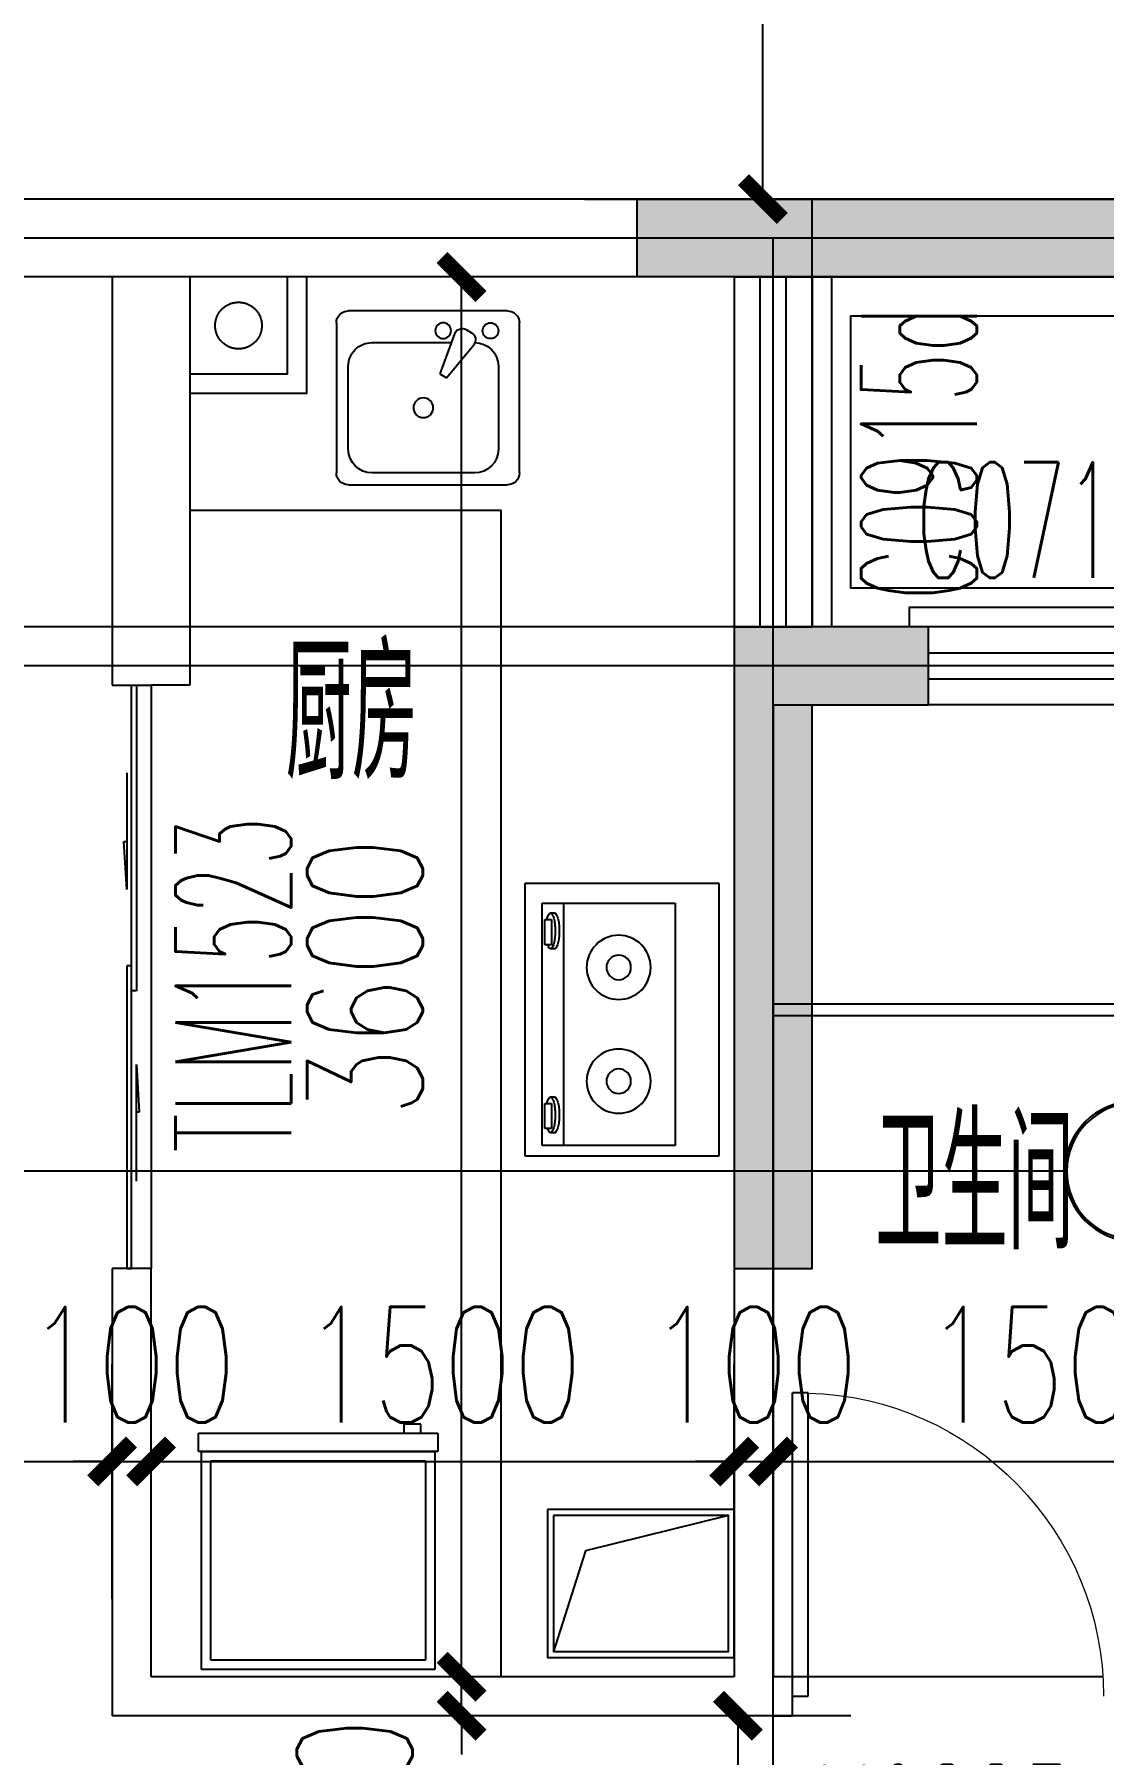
# Model space of a CAD drawing. Extents: x -59851 to 653804, y -249523 to 437614.
# Drawn here: x -2214 to 536, y 74206 to 78629 of the extents above; entities that cross this region are included whole.
import ezdxf

# ---------------------------------------------------------------- set-up
doc = ezdxf.new("R2010")
doc.units = 0
doc.header["$LTSCALE"] = 1000
doc.header["$MEASUREMENT"] = 0
doc.linetypes.add('CONTINOUS', pattern=[0])
doc.linetypes.add('PS', pattern=[3200, 1500, -200, 1500])
for name, color, linetype in [('A-Lvtry（卫生间）', 5, 'Continuous'), ('A-Lvtry（厨房）', 5, 'CONTINOUS'), ('A-烟气道', 105, 'Continuous'), ('A-第三道尺寸线', 105, 'Continuous'), ('A-线脚看线', 9, 'Continuous'), ('DOTE', 16, 'Continuous'), ('mianji', 6, 'Continuous'), ('PS', 6, 'PS'), ('PUB_HATCH', 8, 'Continuous'), ('PUB_TEXT', 7, 'Continuous'), ('WALL', 2, 'Continuous'), ('WINDOW', 4, 'Continuous'), ('WINDOW_TEXT', 7, 'Continuous'), ('剪力墙', 6, 'Continuous')]:
    doc.layers.add(name, color=color, linetype=linetype)
doc.styles.add('_TCH_DIM_T3', font='SIMPLEX.shx', dxfattribs={"width": 0.705882, "bigfont": 'GBCBIG.shx'})
doc.styles.add('_TCH_WINDOW', font='SIMPLEX.shx', dxfattribs={"width": 0.7, "height": 3.5, "bigfont": 'GBCBIG.shx'})
doc.styles.get("Standard").update_dxf_attribs({"font": 'gbenor.shx', "width": 0.7, "bigfont": 'gbcbig.shx'})
doc.dimstyles.new('_TCH_ARCH&&100', dxfattribs={"dimtxt": 297.5, "dimasz": 100, "dimexe": 250, "dimexo": 300, "dimgap": 100, "dimtad": 1, "dimdec": 0, "dimzin": 0, "dimdsep": 46, "dimtxsty": '_TCH_DIM_T3', "dimblk": 'ARCHTICK', "dimcen": 0.09, "dimclrt": 7, "dimazin": 2, "dimtfac": 1, "dimtdec": 0, "dimtix": 1, "dimtmove": 2, "dimatfit": 3, "dimfxl": 0, "dimtolj": 1, "dimtzin": 0, "dimarcsym": 0})

# ---------------------------------------------------------------- blocks, each defined once
blk = doc.blocks.new('fdsfdsgfdsgb')
at = {"layer": 'mianji'}
blk.add_lwpolyline([(-208608.2, 137588.3), (-164208.2, 137588.3), (-164208.2, 135988.3), (-160408.2, 135988.3), (-160408.2, 146388.3), (-164608.2, 146388.3), (-164608.2, 147288.3), (-163408.2, 147288.3), (-163408.2, 150388.3), (-162808.2, 150388.3), (-162808.2, 157888.3), (-172908.2, 157888.3), (-172908.2, 155088.3), (-184508.2, 155088.3)], dxfattribs=at)
blk = doc.blocks.new('zhouxianssceng0329')
at = {"layer": 'DOTE'}
for p, q in [((5501.3, 144298.2), (-3313.7, 144298.2)), ((-313.7, 132089.9), (-313.7, 144298.2)), ((5501.3, 143298.2), (-44988.6, 143298.2)), ((5501.3, 143198.2), (-3313.7, 143198.2)), ((5501.3, 141898.2), (-10113.7, 141898.2))]:
    blk.add_line(p, q, dxfattribs=at)
blk = doc.blocks.new('jgjlq030328')
at = {"layer": 'PUB_HATCH'}
for points in [[(-245335, 18311.9), (-245335, 17711.9), (-246985, 17711.9), (-246985, 17911.9), (-245535, 17911.9), (-245535, 18311.9)], [(-246235, 16811.9), (-246735, 16811.9), (-246735, 15161.9), (-246535, 15161.9), (-246535, 16611.9), (-246235, 16611.9)]]:
    blk.add_hatch(color=256, dxfattribs=at).paths.add_polyline_path(points)
at = {"layer": '剪力墙'}
for points in [[(-245335, 18311.9), (-245335, 17711.9), (-246985, 17711.9), (-246985, 17911.9), (-245535, 17911.9), (-245535, 18311.9)], [(-246235, 16811.9), (-246735, 16811.9), (-246735, 15161.9), (-246535, 15161.9), (-246535, 16611.9), (-246235, 16611.9)]]:
    blk.add_lwpolyline(points, close=True, dxfattribs=at)
blk = doc.blocks.new('BX1')
at = {"layer": 'A-Lvtry（卫生间）'}
for p, q in [((-560, 8), (-607.7, 8)), ((-607.7, 8), (-607.7, -608)), ((-560, -608), (-560, 8)), ((0, 0), (-560, 0)), ((0, -600), (0, 0)), ((-560, 0), (-560, -600)), ((-24, -24), (-536, -24)), ((-536, -24), (-536, -576)), ((-24, -576), (-24, -24)), ((-631.1, -564.3), (-631.1, -520)), ((-631.1, -520), (-607.7, -520)), ((-607.7, -520), (-607.7, -564.3)), ((-607.7, -564.3), (-631.1, -564.3)), ((-607.7, -608), (-560, -608)), ((-560, -600), (0, -600)), ((-536, -576), (-24, -576))]:
    blk.add_line(p, q, dxfattribs=at)
blk = doc.blocks.new('t4')
at = {"layer": 'A-Lvtry（卫生间）'}
for p, q in [((3876545.3, 2552259.6), (3876931.4, 2552259.6)), ((3876514.8, 2551819.5), (3876514.8, 2552229.1)), ((3876819.6, 2552205.6), (3876606.3, 2552205.6)), ((3876961.9, 2552229.1), (3876961.9, 2551819.5)), ((3876545.3, 2552144.6), (3876545.3, 2551880.5)), ((3876790.3, 2552072.2), (3876875.1, 2552142)), ((3876913.8, 2552122.3), (3876905.6, 2552136.5)), ((3876800.4, 2552054.6), (3876790.3, 2552072.2)), ((3876903.3, 2552093.1), (3876800.4, 2552054.6)), ((3876880.6, 2551880.5), (3876880.6, 2552084.6)), ((3876606.3, 2551819.5), (3876819.6, 2551819.5)), ((3876931.4, 2551789), (3876545.3, 2551789))]:
    blk.add_line(p, q, dxfattribs=at)
for centre, major_axis, start_param, end_param in [((3876545.3, 2552229.1), (-21.6, 21.6), -0.785398, 0.785398), ((3876931.4, 2552229.1), (-21.6, 21.6), 3.926991, 5.497787), ((3876606.3, 2552144.6), (-43.1, 43.1), -0.785398, 0.785398), ((3876819.6, 2552144.6), (43.1, 43.1), 5.497787, 7.068583), ((3876911.1, 2552185.3), (-14.4, 14.4), 4.712389, 10.995574), ((3876888, 2552126.3), (14.4, 14.4), 6.021386, 7.757331), ((3876896.2, 2552112.2), (-14.4, 14.4), 2.714645, 4.45059), ((3876911.1, 2552063.4), (14.4, 14.4), 6.283185283893945, 12.56637059107353), ((3876713, 2552012.6), (18, 18), 6.283185283897186, 12.56637059107677), ((3876606.3, 2551880.5), (-43.1, 43.1), 0.785398, 2.356194), ((3876819.6, 2551880.5), (-43.1, 43.1), 2.356194, 3.926991), ((3876545.3, 2551819.5), (21.6, 21.6), 2.356194, 3.926991), ((3876931.4, 2551819.5), (-21.6, 21.6), 2.356194, 3.926991)]:
    blk.add_ellipse(centre, major_axis=major_axis, ratio=1, start_param=start_param, end_param=end_param, dxfattribs=at)
blk = doc.blocks.new('zt1')
at = {"layer": 'A-Lvtry（卫生间）', "linetype": 'Continuous'}
for p, q in [((-700, 0), (0, 0)), ((-700, -500), (-700, 0)), ((0, 0), (0, -500)), ((0, -500), (-700, -500))]:
    blk.add_line(p, q, dxfattribs=at)
at = {"layer": 'A-Lvtry（卫生间）'}
for p, q in [((-673.5, -113.1), (-673.5, -455.5)), ((-50.7, -113.1), (-673.5, -113.1)), ((-50.7, -455.5), (-50.7, -113.1)), ((-673.5, -399.8), (-50.7, -399.8)), ((-640.9, -422.1), (-640.8, -433.8)), ((-565.7, -431.5), (-630.4, -431.5)), ((-630.4, -431.5), (-630.4, -448.2)), ((-565.7, -448.2), (-565.7, -431.5)), ((-549.1, -423.2), (-549.1, -433.7)), ((-167.9, -422.1), (-167.8, -433.8)), ((-157.4, -431.5), (-157.4, -448.2)), ((-92.7, -431.5), (-157.4, -431.5)), ((-92.7, -448.2), (-92.7, -431.5)), ((-76.1, -423.2), (-76.1, -433.7)), ((-673.5, -455.5), (-50.7, -455.5)), ((-630.4, -448.2), (-565.7, -448.2)), ((-157.4, -448.2), (-92.7, -448.2))]:
    blk.add_line(p, q, dxfattribs=at)
for points in [[(-549.1, -423.2, 0.259034), (-551, -419.8, 0.076276), (-562.5, -414.9, 0.036515), (-576.1, -412.4, 0.026615), (-594.9, -411.4, 0.026615), (-613.8, -412.4, 0.036515), (-627.3, -414.9, 0.076276), (-638.9, -419.8, 0.259034), (-640.8, -423.2, 0.078462), (-640.6, -424.5, 0.056762)], [(-549.1, -433.7, 0.259034), (-551, -430.3, 0.076276), (-562.5, -425.4, 0.036515), (-576.1, -422.9, 0.026615), (-594.9, -421.9, 0.026615), (-613.8, -422.9, 0.036515), (-627.3, -425.4, 0.076276), (-638.9, -430.3, 0.259034), (-640.8, -433.7, 0.259034), (-638.9, -437.2, 0.056762), (-630.4, -441.2, 0.036515)], [(-565.7, -442.9, 0.008736), (-562.5, -442.1, 0.076276), (-551, -437.2, 0.259034), (-549.1, -433.7, 0.259034)], [(-76.1, -423.2, 0.259034), (-78, -419.8, 0.076276), (-89.5, -414.9, 0.036515), (-103.1, -412.4, 0.026615), (-121.9, -411.4, 0.026615), (-140.8, -412.4, 0.036515), (-154.3, -414.9, 0.076276), (-165.9, -419.8, 0.259034), (-167.8, -423.2, 0.078462), (-167.6, -424.5, 0.056762)], [(-76.1, -433.7, 0.259034), (-78, -430.3, 0.076276), (-89.5, -425.4, 0.036515), (-103.1, -422.9, 0.026615), (-121.9, -421.9, 0.026615), (-140.8, -422.9, 0.036515), (-154.3, -425.4, 0.076276), (-165.9, -430.3, 0.259034), (-167.8, -433.7, 0.259034), (-165.9, -437.2, 0.056762), (-157.4, -441.2, 0.036515)], [(-92.7, -442.9, 0.008736), (-89.5, -442.1, 0.076276), (-78, -437.2, 0.259034), (-76.1, -433.7, 0.259034)]]:
    blk.add_lwpolyline(points, format="xyb", dxfattribs=at)
at = {"layer": 'A-Lvtry（卫生间）', "linetype": 'Continuous'}
for centre, radius in [((-508.4, -258.5), 82.5), ((-215.8, -258.5), 82.5), ((-508.4, -258.5), 31.6), ((-215.8, -258.5), 31.6)]:
    blk.add_circle(centre, radius, dxfattribs=at)
at = {"layer": 'A-Lvtry（卫生间）', "width": 0.8, "flags": 9}
for tag in ['YSIZE', 'XSIZE']:
    blk.add_attdef(tag, (-350, 0), '', height=0.5, dxfattribs=at)
blk = doc.blocks.new('A$C2EEA3612')
at = {"linetype": 'Continuous'}
for p, q in [((-180, 570), (-172.9, 299.7)), ((-175, 570.2), (-168, 299.8)), ((175, 570.2), (168, 299.8)), ((180, 570), (172.9, 299.7)), ((-172.9, 299.7), (-171.1, 240)), ((-163, 295), (163, 295)), ((-163, 290), (163, 290)), ((172.9, 299.7), (171.1, 240)), ((-171.6, 255), (171.6, 255)), ((-171.1, 240), (-169.5, 186.6)), ((171.1, 240), (169.5, 186.6)), ((-169.5, 186.6), (-165.6, 19.4)), ((169.5, 186.6), (165.6, 19.4)), ((-145.6, 0), (145.6, 0))]:
    blk.add_line(p, q, dxfattribs=at)
for radius in [20, 15]:
    blk.add_circle((0, 90), radius, dxfattribs=at)
for centre, radius, start, end in [((0, 570), 180, 0, 180), ((0, 570), 175, 0, 180), ((-163, 300), 10, 181.7534, 270), ((-163, 300), 5, 181.7534, 270), ((163, 300), 5, 270, 358.2466), ((163, 300), 10, 270, 358.2466), ((-149.5, 187.2), 20, 99.8557, 181.7534), ((0, -673.3), 893.4, 80.1443, 99.8557), ((149.5, 187.2), 20, 358.2466, 80.1443), ((-145.6, 20), 20, 181.7534, 270), ((145.6, 20), 20, 270, 358.2466)]:
    blk.add_arc(centre, radius, start, end, dxfattribs=at)
blk = doc.blocks.new('g3wr')
at = {"color": 251}
blk.add_wipeout([(92376.5, 176270.3), (92376.5, 176416), (92376.5, 176561.6), (92382.1, 176575.5), (92395.9, 176581.5), (92459.4, 176583.5), (92576.3, 176580.9), (92666.2, 176588.6), (92736.4, 176588), (92946.5, 176596), (92946.5, 176591), (93056.8, 176558.2), (93056.8, 176558.2), (93126.5, 176416), (93075.6, 176297.8), (92946.5, 176236), (92831.5, 176244.5), (92676.2, 176243), (92576.3, 176251), (92395.9, 176250.4)], dxfattribs=at)
at = {"xscale": -1, "rotation": 270}
blk.add_blockref('A$C2EEA3612', (92376.5, 176416), dxfattribs=at)
blk = doc.blocks.new('$TCHSYS$WIN2D')
for p, q in [((-0.5, 0.5), (0.5, 0.5)), ((-0.5, 0.5), (-0.5, -0.5)), ((0.5, 0.5), (0.5, -0.5)), ((0.5, 0.1667), (-0.5, 0.1667)), ((0.5, -0.1667), (-0.5, -0.1667)), ((-0.5, -0.5), (0.5, -0.5))]:
    blk.add_line(p, q)
blk = doc.blocks.new('$DorLib2D$00000001')
for p, q in [((0.45, 0.975), (0.5, 0.975)), ((0.45, 0), (0.45, 0.975)), ((0.5, 0), (0.5, 0.975)), ((0.5, 0), (0.45, 0))]:
    blk.add_line(p, q)
at = {"lineweight": 13}
blk.add_arc((0.475, 0), 0.975, 91.4693, 180, dxfattribs=at)
blk = doc.blocks.new('$DorLib2D$00000131')
at = {"color": 0, "linetype": 'Continuous'}
for p, q in [((0.15, 0.125), (0.2319, 0.1973)), ((0.2319, 0.1973), (0.2319, 0.125)), ((-0.5, 0.125), (-0.5, 0)), ((0.0192, 0.125), (-0.5, 0.125)), ((0.0192, 0), (0.0192, 0.125)), ((0.35, 0.125), (0.15, 0.125)), ((-0.5, 0), (0.0192, 0)), ((-0.024, 0), (0.5, 0)), ((-0.024, -0.125), (-0.024, 0)), ((0.5, 0), (0.5, -0.125)), ((-0.35, -0.125), (-0.15, -0.125)), ((-0.2319, -0.1973), (-0.2319, -0.125)), ((-0.15, -0.125), (-0.2319, -0.1973)), ((0.5, -0.125), (-0.024, -0.125))]:
    blk.add_line(p, q, dxfattribs=at)
blk = doc.blocks.new('_ArchTick')
at = {"color": 0, "linetype": 'ByBlock', "const_width": 0.4}
blk.add_lwpolyline([(-0.5, -0.5), (0.5, 0.5)], dxfattribs=at)
blk = doc.blocks.new('*D778')
at = {"layer": 'A-第三道尺寸线', "color": 0, "lineweight": -2, "transparency": 16777216}
for p, q in [((90662, 166534.8), (90121.7, 166534.8)), ((90371.7, 165434.8), (90371.7, 166534.8)), ((90662, 165434.8), (90121.7, 165434.8))]:
    blk.add_line(p, q, dxfattribs=at)
at = {"layer": 'Defpoints', "color": 0, "transparency": 16777216}
for p in [(90371.7, 166534.8), (90962, 166534.8), (90962, 165434.8)]:
    blk.add_point(p, dxfattribs=at)
at = {"layer": 'A-第三道尺寸线', "color": 0, "lineweight": -2, "transparency": 16777216, "xscale": 100, "yscale": 100, "zscale": 100}
for p, rotation in [((90371.7, 166534.8), 90), ((90371.7, 165434.8), 270)]:
    blk.add_blockref('_ArchTick', p, dxfattribs=dict(at, rotation=rotation))
at = {"layer": 'A-第三道尺寸线', "color": 7, "transparency": 16777216, "insert": (90123, 165984.8), "char_height": 297.5, "attachment_point": 5, "rotation": 90, "style": '_TCH_DIM_T3'}
blk.add_mtext('\\A1;1100', dxfattribs=at)
blk = doc.blocks.new('*D786')
at = {"layer": 'A-第三道尺寸线', "color": 0, "lineweight": -2, "transparency": 16777216}
for p, q in [((90462, 166834.8), (90462, 167438.6)), ((91962, 166834.8), (91962, 167438.6)), ((90462, 167188.6), (91962, 167188.6))]:
    blk.add_line(p, q, dxfattribs=at)
at = {"layer": 'Defpoints', "color": 0, "transparency": 16777216}
for p in [(91962, 167188.6), (90462, 166534.8), (91962, 166534.8)]:
    blk.add_point(p, dxfattribs=at)
at = {"layer": 'A-第三道尺寸线', "color": 0, "lineweight": -2, "transparency": 16777216, "xscale": 100, "yscale": 100, "zscale": 100, "rotation": 180}
blk.add_blockref('_ArchTick', (90462, 167188.6), dxfattribs=at)
at = {"layer": 'A-第三道尺寸线', "color": 0, "lineweight": -2, "transparency": 16777216, "xscale": 100, "yscale": 100, "zscale": 100}
blk.add_blockref('_ArchTick', (91962, 167188.6), dxfattribs=at)
at = {"layer": 'A-第三道尺寸线', "color": 7, "transparency": 16777216, "insert": (91212, 167437.3), "char_height": 297.5, "attachment_point": 5, "style": '_TCH_DIM_T3'}
blk.add_mtext('\\A1;1500', dxfattribs=at)
blk = doc.blocks.new('*D787')
at = {"layer": 'A-第三道尺寸线', "color": 0, "lineweight": -2, "transparency": 16777216}
for p, q in [((90362, 166834.8), (90362, 167438.6)), ((90462, 166834.8), (90462, 167438.6)), ((90362, 167188.6), (90262, 167188.6)), ((90362, 167188.6), (90462, 167188.6)), ((90462, 167188.6), (90562, 167188.6))]:
    blk.add_line(p, q, dxfattribs=at)
at = {"layer": 'Defpoints', "color": 0, "transparency": 16777216}
for p in [(90462, 167188.6), (90362, 166534.8), (90462, 166534.8)]:
    blk.add_point(p, dxfattribs=at)
at = {"layer": 'A-第三道尺寸线', "color": 0, "lineweight": -2, "transparency": 16777216, "xscale": 100, "yscale": 100, "zscale": 100}
blk.add_blockref('_ArchTick', (90362, 167188.6), dxfattribs=at)
at = {"layer": 'A-第三道尺寸线', "color": 0, "lineweight": -2, "transparency": 16777216, "xscale": 100, "yscale": 100, "zscale": 100, "rotation": 180}
blk.add_blockref('_ArchTick', (90462, 167188.6), dxfattribs=at)
at = {"layer": 'A-第三道尺寸线', "color": 7, "transparency": 16777216, "insert": (90412, 167437.3), "char_height": 297.5, "attachment_point": 5, "style": '_TCH_DIM_T3'}
blk.add_mtext('\\A1;100', dxfattribs=at)
blk = doc.blocks.new('*D788')
at = {"layer": 'A-第三道尺寸线', "color": 0, "lineweight": -2, "transparency": 16777216}
for p, q in [((88862, 166834.8), (88862, 167438.6)), ((90362, 166834.8), (90362, 167438.6)), ((88862, 167188.6), (90362, 167188.6))]:
    blk.add_line(p, q, dxfattribs=at)
at = {"layer": 'Defpoints', "color": 0, "transparency": 16777216}
for p in [(90362, 167188.6), (88862, 166534.8), (90362, 166534.8)]:
    blk.add_point(p, dxfattribs=at)
at = {"layer": 'A-第三道尺寸线', "color": 0, "lineweight": -2, "transparency": 16777216, "xscale": 100, "yscale": 100, "zscale": 100, "rotation": 180}
blk.add_blockref('_ArchTick', (88862, 167188.6), dxfattribs=at)
at = {"layer": 'A-第三道尺寸线', "color": 0, "lineweight": -2, "transparency": 16777216, "xscale": 100, "yscale": 100, "zscale": 100}
blk.add_blockref('_ArchTick', (90362, 167188.6), dxfattribs=at)
at = {"layer": 'A-第三道尺寸线', "color": 7, "transparency": 16777216, "insert": (89612, 167437.3), "char_height": 297.5, "attachment_point": 5, "style": '_TCH_DIM_T3'}
blk.add_mtext('\\A1;1500', dxfattribs=at)
blk = doc.blocks.new('*D789')
at = {"layer": 'A-第三道尺寸线', "color": 0, "lineweight": -2, "transparency": 16777216}
for p, q in [((88762, 166834.8), (88762, 167438.6)), ((88862, 166834.8), (88862, 167438.6)), ((88762, 167188.6), (88662, 167188.6)), ((88762, 167188.6), (88862, 167188.6)), ((88862, 167188.6), (88962, 167188.6))]:
    blk.add_line(p, q, dxfattribs=at)
at = {"layer": 'Defpoints', "color": 0, "transparency": 16777216}
for p in [(88862, 167188.6), (88762, 166534.8), (88862, 166534.8)]:
    blk.add_point(p, dxfattribs=at)
at = {"layer": 'A-第三道尺寸线', "color": 0, "lineweight": -2, "transparency": 16777216, "xscale": 100, "yscale": 100, "zscale": 100}
blk.add_blockref('_ArchTick', (88762, 167188.6), dxfattribs=at)
at = {"layer": 'A-第三道尺寸线', "color": 0, "lineweight": -2, "transparency": 16777216, "xscale": 100, "yscale": 100, "zscale": 100, "rotation": 180}
blk.add_blockref('_ArchTick', (88862, 167188.6), dxfattribs=at)
at = {"layer": 'A-第三道尺寸线', "color": 7, "transparency": 16777216, "insert": (88812, 167437.3), "char_height": 297.5, "attachment_point": 5, "style": '_TCH_DIM_T3'}
blk.add_mtext('\\A1;100', dxfattribs=at)
blk = doc.blocks.new('*D790')
at = {"layer": 'A-第三道尺寸线', "color": 0, "lineweight": -2, "transparency": 16777216}
for p, q in [((87562, 166834.8), (87562, 167438.6)), ((88762, 166834.8), (88762, 167438.6)), ((87562, 167188.6), (88762, 167188.6))]:
    blk.add_line(p, q, dxfattribs=at)
at = {"layer": 'Defpoints', "color": 0, "transparency": 16777216}
for p in [(88762, 167188.6), (87562, 166534.8), (88762, 166534.8)]:
    blk.add_point(p, dxfattribs=at)
at = {"layer": 'A-第三道尺寸线', "color": 0, "lineweight": -2, "transparency": 16777216, "xscale": 100, "yscale": 100, "zscale": 100, "rotation": 180}
blk.add_blockref('_ArchTick', (87562, 167188.6), dxfattribs=at)
at = {"layer": 'A-第三道尺寸线', "color": 0, "lineweight": -2, "transparency": 16777216, "xscale": 100, "yscale": 100, "zscale": 100}
blk.add_blockref('_ArchTick', (88762, 167188.6), dxfattribs=at)
at = {"layer": 'A-第三道尺寸线', "color": 7, "transparency": 16777216, "insert": (88162, 167437.3), "char_height": 297.5, "attachment_point": 5, "style": '_TCH_DIM_T3'}
blk.add_mtext('\\A1;1200', dxfattribs=at)
blk = doc.blocks.new('*D791')
at = {"layer": 'A-第三道尺寸线', "color": 0, "lineweight": -2, "transparency": 16777216}
for p, q in [((90062, 170234.8), (89410.7, 170234.8)), ((89660.7, 166634.8), (89660.7, 170234.8)), ((90062, 166634.8), (89410.7, 166634.8))]:
    blk.add_line(p, q, dxfattribs=at)
at = {"layer": 'Defpoints', "color": 0, "transparency": 16777216}
for p in [(89660.7, 170234.8), (90362, 170234.8), (90362, 166634.8)]:
    blk.add_point(p, dxfattribs=at)
at = {"layer": 'A-第三道尺寸线', "color": 0, "lineweight": -2, "transparency": 16777216, "xscale": 100, "yscale": 100, "zscale": 100}
for p, rotation in [((89660.7, 170234.8), 90), ((89660.7, 166634.8), 270)]:
    blk.add_blockref('_ArchTick', p, dxfattribs=dict(at, rotation=rotation))
at = {"layer": 'A-第三道尺寸线', "color": 7, "transparency": 16777216, "insert": (89412, 168434.8), "char_height": 297.5, "attachment_point": 5, "rotation": 90, "style": '_TCH_DIM_T3'}
blk.add_mtext('\\A1;3600', dxfattribs=at)
blk = doc.blocks.new('*D792')
at = {"layer": 'A-第三道尺寸线', "color": 0, "lineweight": -2, "transparency": 16777216}
for p, q in [((89660.7, 166634.8), (89660.7, 166734.8)), ((90062, 166634.8), (89410.7, 166634.8)), ((89660.7, 166534.8), (89660.7, 166634.8)), ((90062, 166534.8), (89410.7, 166534.8)), ((89660.7, 166534.8), (89660.7, 166434.8))]:
    blk.add_line(p, q, dxfattribs=at)
at = {"layer": 'Defpoints', "color": 0, "transparency": 16777216}
for p in [(89660.7, 166634.8), (90362, 166634.8), (90362, 166534.8)]:
    blk.add_point(p, dxfattribs=at)
at = {"layer": 'A-第三道尺寸线', "color": 0, "lineweight": -2, "transparency": 16777216, "xscale": 100, "yscale": 100, "zscale": 100}
for p, rotation in [((89660.7, 166634.8), 270), ((89660.7, 166534.8), 90)]:
    blk.add_blockref('_ArchTick', p, dxfattribs=dict(at, rotation=rotation))
at = {"layer": 'A-第三道尺寸线', "color": 7, "transparency": 16777216, "insert": (89385.7, 166259.8), "char_height": 297.5, "attachment_point": 5, "rotation": 90, "style": '_TCH_DIM_T3'}
blk.add_mtext('\\A1;100', dxfattribs=at)
blk = doc.blocks.new('*D814')
at = {"layer": 'A-第三道尺寸线', "color": 0, "lineweight": -2, "transparency": 16777216}
for p, q in [((8680, 176411.7), (9389.2, 176411.7)), ((9139.2, 173511.7), (9139.2, 176411.7)), ((8680, 173511.7), (9389.2, 173511.7))]:
    blk.add_line(p, q, dxfattribs=at)
at = {"layer": 'Defpoints', "color": 0, "transparency": 16777216}
for p in [(8380, 176411.7), (9139.2, 176411.7), (8380, 173511.7)]:
    blk.add_point(p, dxfattribs=at)
at = {"layer": 'A-第三道尺寸线', "color": 0, "lineweight": -2, "transparency": 16777216, "xscale": 100, "yscale": 100, "zscale": 100}
for p, rotation in [((9139.2, 176411.7), 90), ((9139.2, 173511.7), 270)]:
    blk.add_blockref('_ArchTick', p, dxfattribs=dict(at, rotation=rotation))
at = {"layer": 'A-第三道尺寸线', "color": 7, "transparency": 16777216, "insert": (8890.5, 174961.7), "char_height": 297.5, "attachment_point": 5, "rotation": 90, "style": '_TCH_DIM_T3'}
blk.add_mtext('\\A1;2900', dxfattribs=at)
blk = doc.blocks.new('ssxianjiao0329')
at = {"layer": 'A-线脚看线'}
for points in [[(-163.7, 144198.2), (-163.7, 143298.2)], [(836.3, 143298.2), (836.3, 143348.2), (36.3, 143348.2), (36.3, 143298.2)]]:
    blk.add_lwpolyline(points, dxfattribs=at)
blk = doc.blocks.new('a5huxing0323')
at = {"layer": 'A-Lvtry（卫生间）'}
for points in [[(91612, 168364.8), (90462, 168364.8)], [(91612, 168334.8), (90462, 168334.8)]]:
    blk.add_lwpolyline(points, dxfattribs=at)
at = {"layer": 'A-Lvtry（厨房）'}
blk.add_lwpolyline([(88962.3, 169634.8), (89762, 169634.8), (89762, 166634.8)], dxfattribs=at)
at = {"layer": 'A-烟气道'}
for points in [[(89882, 167064.8), (89882, 166684.8), (90362, 166684.8), (90362, 167064.8)], [(89897, 167049.8), (89897, 166699.8), (90347, 166699.8), (90347, 167049.8)]]:
    blk.add_lwpolyline(points, close=True, dxfattribs=at)
blk.add_lwpolyline([(90347, 167049.8), (89979.8, 166959.1), (89897, 166699.8)], dxfattribs=at)
at = {"layer": 'PS', "ltscale": 0.5}
blk.add_circle((89087, 170109.8), 60, dxfattribs=at)
at = {"layer": 'WALL'}
for p, q in [((88862, 170434.8), (87362, 170434.8)), ((90562, 170434.8), (88862, 170434.8)), ((90562, 170234.8), (90562, 170434.8)), ((88762, 170234.8), (87562, 170234.8)), ((88762, 170234.8), (88762, 169184.8)), ((88962, 170234.8), (88962, 169184.8)), ((90362, 170234.8), (88962, 170234.8)), ((90362, 170234.8), (90562, 170234.8)), ((90562, 169334.8), (90362, 169334.8)), ((90362, 169334.8), (90362, 169234.8)), ((90862, 169334.8), (90562, 169334.8)), ((90862, 169134.8), (90862, 169334.8)), ((90362, 169234.8), (90362, 166634.8)), ((88762, 169184.8), (88862, 169184.8)), ((88962, 169184.8), (88862, 169184.8)), ((90462, 169134.8), (90462, 166634.8)), ((90462, 169134.8), (90862, 169134.8)), ((88862, 167684.8), (88762, 167684.8)), ((88762, 167684.8), (88762, 166534.8)), ((88862, 166634.8), (88862, 167684.8)), ((90362, 166634.8), (88862, 166634.8)), ((90512, 166634.8), (90462, 166634.8)), ((90512, 166534.8), (90512, 166634.8)), ((90462, 166534.8), (88762, 166534.8)), ((90462, 166534.8), (90512, 166534.8))]:
    blk.add_line(p, q, dxfattribs=at)
for points in [[(89262, 170234.8), (89262, 169934.8), (88962, 169934.8)], [(89212, 170234.8), (89212, 169984.8), (88962, 169984.8)]]:
    blk.add_lwpolyline(points, dxfattribs=at)
at = {"layer": 'WINDOW'}
for p, q in [((88862, 169184.8), (88862, 167684.8)), ((91312, 166634.8), (90512, 166634.8))]:
    blk.add_line(p, q, dxfattribs=at)
at = {"layer": 'A-Lvtry（卫生间）', "xscale": -1}
blk.add_blockref('g3wr', (184338.6, -8481.1), dxfattribs=at)
at = {"layer": 'A-Lvtry（厨房）', "xscale": -1, "rotation": 270}
blk.add_blockref('t4', (-2462450.2, -3706814.5), dxfattribs=at)
at = {"layer": 'A-Lvtry（厨房）', "extrusion": (1.08889e-08, 3.92285e-11, 1), "xscale": -1.00000000000001}
for name, p, rotation in [('zt1', (90323.3, 168675), 269.9999986659787), ('BX1', (88992, 166653.9), 90)]:
    blk.add_blockref(name, p, dxfattribs=dict(at, rotation=rotation))
at = {"layer": 'WINDOW'}
ref = blk.add_blockref('$TCHSYS$WIN2D', (90462, 169784.8), dxfattribs=dict(at, xscale=-900, yscale=200, zscale=900, rotation=90))
ref.add_attrib('A', 'C0915d', (90985.8, 169403.3), dxfattribs={"layer": 'WINDOW_TEXT', "height": 297.5, "rotation": 90, "style": '_TCH_WINDOW', "width": 0.494118})
ref = blk.add_blockref('$TCHSYS$WIN2D', (91212, 169234.8), dxfattribs=dict(at, xscale=700, yscale=200, zscale=700, rotation=180))
ref.add_attrib('A', 'C0715b', (90830.5, 169461), dxfattribs={"layer": 'WINDOW_TEXT', "height": 297.5, "style": '_TCH_WINDOW', "width": 0.494118})
ref = blk.add_blockref('$DorLib2D$00000131', (88812, 168434.8), dxfattribs=dict(at, xscale=1500, yscale=100, zscale=-1500, rotation=90))
ref.add_attrib('A', 'TLM1523', (89222.5, 167983.3), dxfattribs={"layer": 'WINDOW_TEXT', "height": 297.5, "rotation": 90, "style": '_TCH_WINDOW', "width": 0.494118})
ref = blk.add_blockref('$DorLib2D$00000001', (90912, 166584.8), dxfattribs=dict(at, xscale=-800, yscale=800, zscale=800))
ref.add_attrib('A', 'M0823', (90569, 166111), dxfattribs={"layer": 'WINDOW_TEXT', "height": 297.5, "style": '_TCH_WINDOW', "width": 0.494118})
at = {"layer": 'PUB_TEXT', "width": 0.7}
blk.add_text('厨房', height=337.59, dxfattribs=at).set_placement((89208.3, 168942.9))
at = {"layer": 'A-第三道尺寸线'}
for p1, p2, distance, picture, middle in [((90362, 166634.8), (90362, 170234.8), 701.3, '*D791', (89412, 168434.8)), ((87562, 166534.8), (88762, 166534.8), 653.8, '*D790', (88162, 167437.3)), ((88762, 166534.8), (88862, 166534.8), 653.8, '*D789', (88812, 167437.3)), ((88862, 166534.8), (90362, 166534.8), 653.8, '*D788', (89612, 167437.3)), ((90362, 166534.8), (90462, 166534.8), 653.8, '*D787', (90412, 167437.3)), ((90462, 166534.8), (91962, 166534.8), 653.8, '*D786', (91212, 167437.3)), ((90962, 165434.8), (90962, 166534.8), 590.3, '*D778', (90123, 165984.8))]:
    dim = blk.add_aligned_dim(p1=p1, p2=p2, distance=distance, dimstyle='_TCH_ARCH&&100', dxfattribs=at)
    dim.commit()
    dim.dimension.update_dxf_attribs({"geometry": picture, "text_midpoint": middle})
dim = blk.add_linear_dim(base=(89660.7, 166634.8), p1=(90362, 166534.8), p2=(90362, 166634.8), angle=90, dimstyle='_TCH_ARCH&&100', dxfattribs=at)
dim.commit()
dim.dimension.update_dxf_attribs({"geometry": '*D792', "text_midpoint": (89385.7, 166259.8), "dimtype": 129})
at = {"layer": 'PUB_TEXT', "width": 0.7}
blk.add_text('卫生间', height=337.59, dxfattribs=at).set_placement((90725, 167734.5))
blk = doc.blocks.new('a6huxing 0323')
at = {"layer": 'WALL'}
for p, q in [((10265.5, 173511.7), (6265.5, 173511.7)), ((10465.5, 173311.7), (6065.5, 173311.7))]:
    blk.add_line(p, q, dxfattribs=at)
at = {"layer": 'A-第三道尺寸线'}
dim = blk.add_aligned_dim(p1=(8380, 173511.7), p2=(8380, 176411.7), distance=-759.2, dimstyle='_TCH_ARCH&&100', dxfattribs=at)
dim.commit()
dim.dimension.update_dxf_attribs({"geometry": '*D814', "text_midpoint": (8890.5, 174961.7)})

msp = doc.modelspace()

# ---------------------------------------------------------------- block references
for name, p in [('zhouxianssceng0329', (0, -66192.5)), ('fdsfdsgfdsgb', (164394.5, -69282.6))]:
    msp.add_blockref(name, p)
at = {"layer": '剪力墙'}
msp.add_blockref('jgjlq030328', (246321.3, 60293.8), dxfattribs=at)

# ---------------------------------------------------------------- next in the draw order: block references
msp.add_blockref('a5huxing0323', (-90775.7, -92229.1))

# ---------------------------------------------------------------- next in the draw order: block references
msp.add_blockref('a6huxing 0323', (-9479.2, -95306))

# ---------------------------------------------------------------- next in the draw order: linework, layer by layer
msp.add_lwpolyline([(-3063.7, 66505.7), (1086.3, 66505.7), (1086.3, 66605.7), (4086.3, 66605.7), (4086.3, 67205.7), (4786.3, 67205.7), (4786.3, 73905.7), (4086.3, 73905.7), (4086.3, 77205.7), (-113.7, 77205.7), (-113.7, 77905.7), (2786.3, 77905.7), (2786.3, 81405.7), (2386.3, 81405.7), (2386.3, 87805.7), (1686.3, 87805.7), (1686.3, 88705.7), (-8613.7, 88705.7), (-8613.7, 85905.7), (-20213.7, 85905.7), (-20213.7, 82705.7)])

# ---------------------------------------------------------------- next in the draw order: block references
msp.add_blockref('ssxianjiao0329', (0, -66192.5))

doc.saveas('drawing.dxf')
